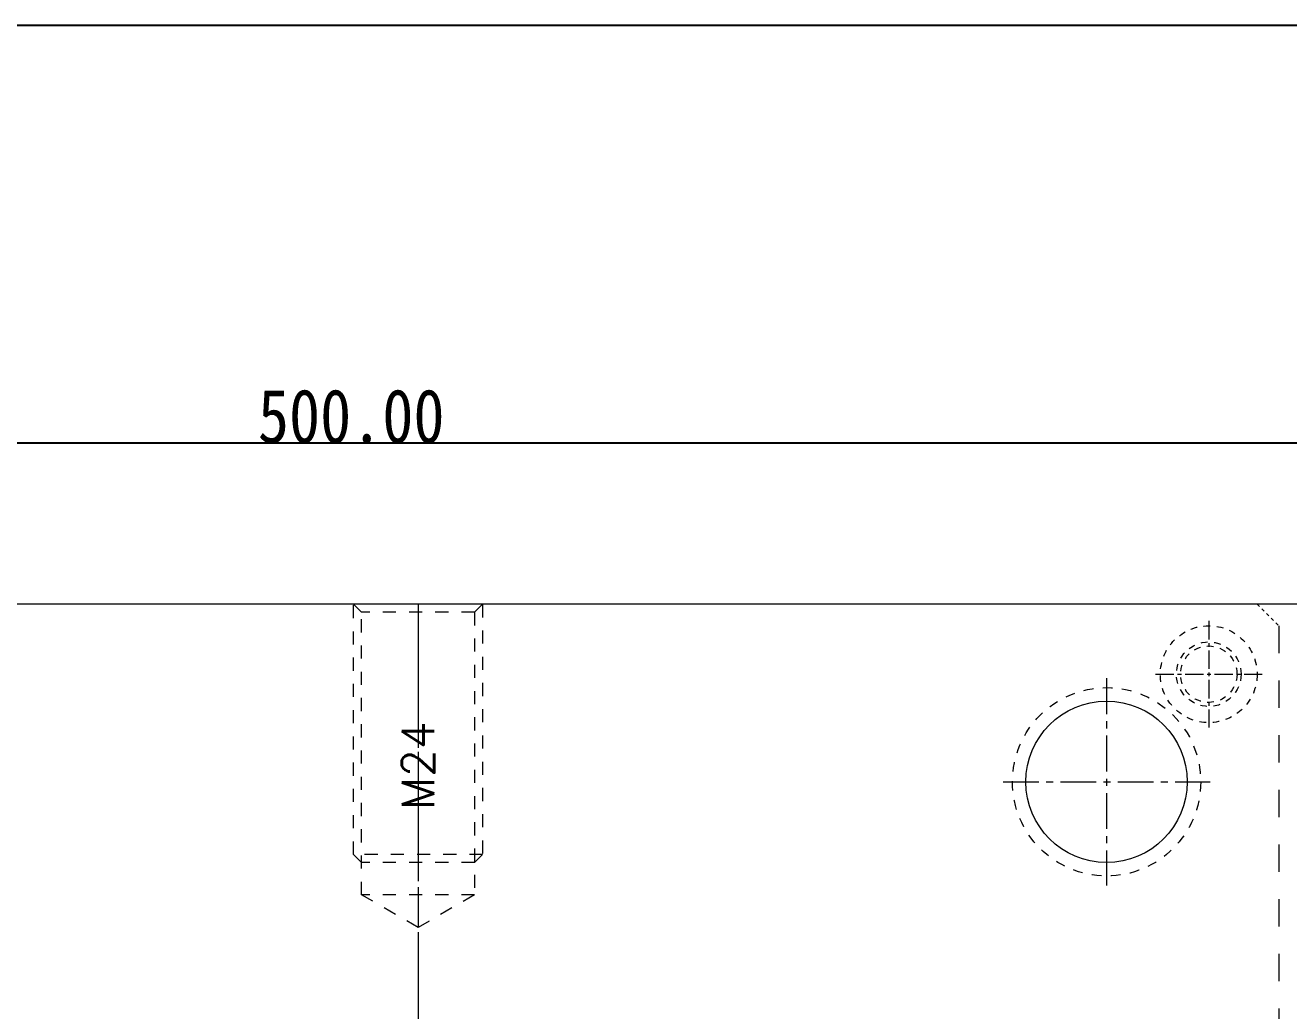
# Model space of a CAD drawing. Header units: millimetres. Extents: x 2667 to 4588, y -8940 to -2822.
# Drawn here: x 3286.5 to 3521.4, y -4369.4 to -4186.2 of the extents above; entities that cross this region are included whole.
import ezdxf
from ezdxf.enums import TextEntityAlignment as Align

# ---------------------------------------------------------------- set-up
doc = ezdxf.new("R2010")
doc.units = ezdxf.units.MM
doc.header["$LTSCALE"] = 16.335
doc.header["$PDMODE"] = 3
doc.header["$PDSIZE"] = 8
doc.linetypes.add('CENTER', pattern=[0.6, 0.375, -0.075, 0.075, -0.075])
doc.linetypes.add('HIDDEN', pattern=[0.2, 0.1, -0.1])
doc.layers.get('0').update_dxf_attribs({"linetype": 'CONTINUOUS'})
doc.layers.get('Defpoints').update_dxf_attribs({"linetype": 'CONTINUOUS'})
doc.layers.add('moldbase', color=7, linetype='CONTINUOUS', lineweight=20)
doc.layers.add('screw', color=33, linetype='CONTINUOUS', lineweight=13)
doc.styles.get("Standard").update_dxf_attribs({"font": 'txt', "width": 0.85})
doc.styles.add('TXT', font='txt.shx', dxfattribs={"bigfont": 'gbcbig.shx'})
doc.dimstyles.new('mold', dxfattribs={"dimtxt": 10, "dimasz": 5, "dimexe": 0, "dimexo": 0, "dimgap": 0, "dimtad": 1, "dimzin": 1, "dimdsep": 46, "dimtxsty": 'Standard', "dimcen": 0, "dimclrd": 4, "dimclre": 4, "dimclrt": 6, "dimazin": 0, "dimtfac": 1, "dimtofl": 0, "dimtmove": 0, "dimatfit": 3, "dimfxl": 0, "dimarcsym": 0})

# ---------------------------------------------------------------- blocks, each defined once
blk = doc.blocks.new('01')
at = {"layer": 'moldbase'}
blk.add_line((3197.47, 3033.51), (2777.47, 3033.51), dxfattribs=at)
at = {"layer": 'moldbase', "color": 1, "linetype": 'CENTER', "ltscale": 3.109887}
blk.add_line((2987.47, 3033.51), (2987.47, 2533.51), dxfattribs=at)
at = {"layer": 'moldbase', "color": 8, "linetype": 'HIDDEN', "ltscale": 0.373186}
blk.add_line((3143.47, 3033.51), (3147.47, 3029.51), dxfattribs=at)
at = {"layer": 'moldbase', "color": 1, "linetype": 'CENTER', "ltscale": 0.55978}
for p, q in [((3134.47, 3030.41), (3134.47, 3010.61)), ((3124.57, 3020.51), (3144.37, 3020.51))]:
    blk.add_line(p, q, dxfattribs=at)
at = {"layer": 'moldbase', "color": 8, "linetype": 'HIDDEN', "ltscale": 3.109887}
blk.add_line((3147.47, 3029.51), (3147.47, 2537.51), dxfattribs=at)
at = {"layer": 'moldbase', "color": 1, "linetype": 'CENTER', "ltscale": 1.08846}
for p, q in [((3115.47, 3019.76), (3115.47, 2981.26)), ((3096.22, 3000.51), (3134.72, 3000.51))]:
    blk.add_line(p, q, dxfattribs=at)
at = {"layer": 'moldbase', "color": 8, "linetype": 'HIDDEN', "ltscale": 0.746373}
for radius in [9, 6, 5.25]:
    blk.add_circle((3134.47, 3020.51), radius, dxfattribs=at)
at = {"layer": 'moldbase', "color": 8, "linetype": 'HIDDEN', "ltscale": 1.08846}
blk.add_circle((3115.47, 3000.51), 17.5, dxfattribs=at)
at = {"layer": 'moldbase'}
blk.add_circle((3115.47, 3000.51), 15, dxfattribs=at)
at = {"layer": 'screw', "color": 92, "linetype": 'HIDDEN', "ltscale": 1.492746}
for p, q in [((2975.47, 2987.01), (2975.47, 3033.51)), ((2999.47, 3033.51), (2999.47, 2987.01)), ((2976.97, 2985.51), (2975.47, 2987.01)), ((2999.47, 2987.01), (2975.47, 2987.01)), ((2999.47, 2987.01), (2997.97, 2985.51)), ((2997.97, 2985.51), (2976.97, 2985.51))]:
    blk.add_line(p, q, dxfattribs=at)
at = {"layer": 'screw', "color": 8, "linetype": 'HIDDEN', "ltscale": 1.492746}
for p, q in [((2976.97, 3032.01), (2975.47, 3033.51)), ((2999.47, 3033.51), (2997.97, 3032.01)), ((2997.97, 3032.01), (2976.97, 3032.01)), ((2976.97, 2979.51), (2976.97, 3032.01)), ((2997.97, 3032.01), (2997.97, 2979.51)), ((2987.47, 2973.44), (2976.97, 2979.51)), ((2997.97, 2979.51), (2976.97, 2979.51)), ((2997.97, 2979.51), (2987.47, 2973.44))]:
    blk.add_line(p, q, dxfattribs=at)
at = {"layer": 'screw', "color": 1, "linetype": 'CENTER', "ltscale": 0.932966}
blk.add_line((2987.47, 3033.51), (2987.47, 2973.44), dxfattribs=at)
at = {"layer": 'screw', "color": 6, "linetype": 'HIDDEN', "ltscale": 1.492746, "style": 'TXT'}
blk.add_text('M24', height=6, rotation=90, dxfattribs=at).set_placement((2987.47, 3003.48), align=Align.MIDDLE)
blk = doc.blocks.new('*D357')
at = {"color": 4, "linetype": 'Continuous', "lineweight": -2}
for p, q in [((3109.56, -4333.83), (3109.56, -4263.93)), ((3604.56, -4263.93), (3114.56, -4263.93)), ((3609.56, -4333.83), (3609.56, -4263.93))]:
    blk.add_line(p, q, dxfattribs=at)
at = {"color": 4}
for points in [[(3114.56, -4263.09), (3114.56, -4264.76), (3109.56, -4263.93)], [(3604.56, -4263.09), (3604.56, -4264.76), (3609.56, -4263.93)]]:
    blk.add_solid(points, dxfattribs=at)
at = {"layer": 'Defpoints', "color": 0}
for p in [(3109.56, -4263.93), (3109.56, -4333.83), (3609.56, -4333.83)]:
    blk.add_point(p, dxfattribs=at)
at = {"color": 6, "insert": (3347.13, -4258.93), "char_height": 10, "attachment_point": 5}
blk.add_mtext('500.00', dxfattribs=at)

msp = doc.modelspace()

# ---------------------------------------------------------------- linework, layer by layer
msp.add_lwpolyline([(2945.077, -4186.25), (4450.065, -4186.25), (4450.065, -5400.412), (2945.077, -5400.412)], close=True)

# ---------------------------------------------------------------- block references
msp.add_blockref('01', (372.099, -7327.34))

# ---------------------------------------------------------------- dimensions: what is measured, and where the dimension line sits
dim = msp.add_linear_dim(base=(3109.564, -4263.927), p1=(3609.564, -4333.833), p2=(3109.564, -4333.833), dimstyle='mold')
dim.commit()
dim.dimension.update_dxf_attribs({"geometry": '*D357', "text_midpoint": (3347.129, -4263.927), "dimtype": 160})

doc.saveas('drawing.dxf')
